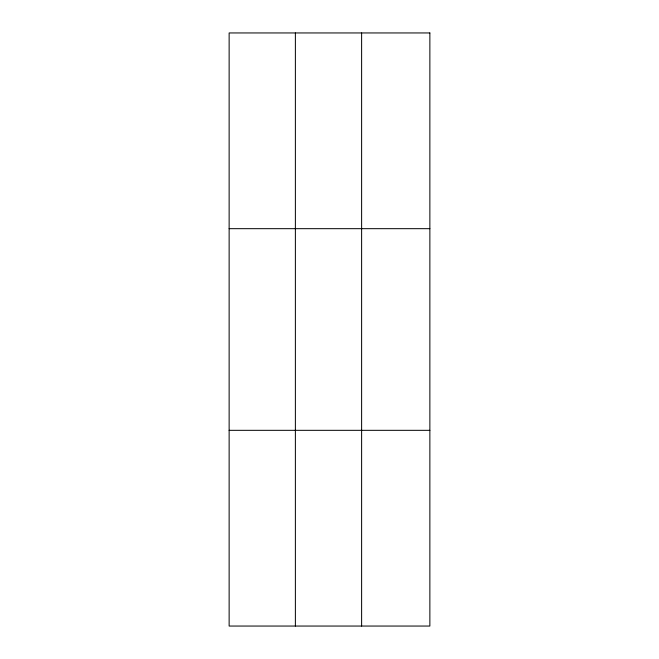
<?xml version="1.0" encoding="UTF-8"?>
<svg xmlns="http://www.w3.org/2000/svg" width="659" height="659" viewBox="0 0 659 659"><rect width="100%" height="100%" fill="white"/><g stroke="black" fill="none" stroke-linecap="round" stroke-linejoin="round"><path stroke-width="0.99" d="M295.38 626.05L295.38 32.95M361.618 626.05L361.618 32.95M229.134 228.673L429.866 228.673M229.134 430.327L429.866 430.327M429.866 32.95L429.866 626.05L229.134 626.05L229.134 32.95L429.866 32.95"/></g></svg>
